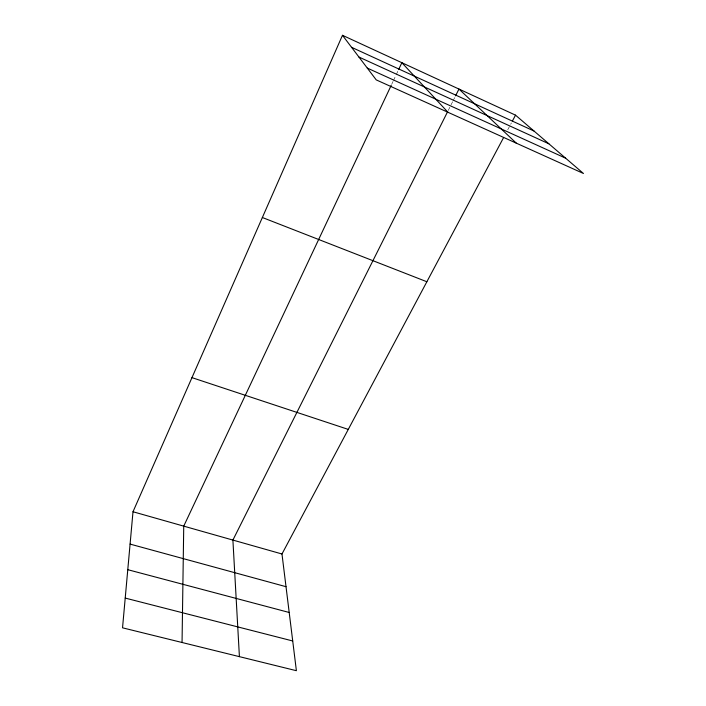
<?xml version="1.0" encoding="UTF-8"?>
<svg xmlns="http://www.w3.org/2000/svg" width="706" height="706" viewBox="0 0 706 706"><rect width="100%" height="100%" fill="white"/><g stroke="black" fill="none" stroke-linecap="round" stroke-linejoin="round"><path stroke-width="0.53" stroke-dasharray="3.53 2.65" d="M391.654 84.393L393.048 81.437M393.516 80.449L395.828 75.524M396.295 74.536L398.149 70.591M448.248 110.427L452.634 101.682M453.12 100.711L455.07 96.828M507.755 129.754L511.382 122.941"/><path stroke-width="1.06" d="M182.051 642.495L183.736 526.138L391.195 85.382M342.472 35.3L376.219 79.875L583.465 173.491L515.53 115.157L342.472 35.3L133.002 511.753L122.535 627.819L296.388 670.7L281.976 553.989L503.607 137.546M398.616 69.612L401.864 62.71L447.957 112.28M447.277 112.369L232.901 540.072L239.413 656.651M455.555 95.857L458.962 89.053L516.324 143.159M512.415 121L515.53 115.157M125.218 598.079L292.716 640.969M127.777 569.689L289.195 612.481M130.089 544.097L286.018 586.695M133.002 511.753L281.976 553.989M191.961 377.639L348.279 429.407M262.367 217.51L426.865 281.747M367.279 68.067L565.638 158.179M358.93 57.045L548.889 143.803M351.57 47.32L534.018 131.034"/></g></svg>
